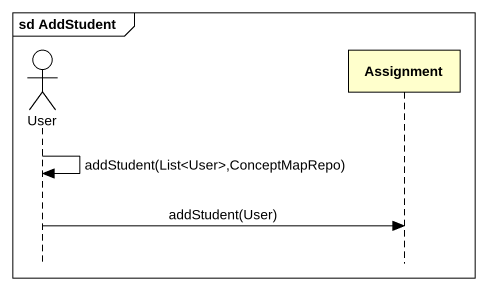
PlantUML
@startuml
mainframe sd AddStudent
hide footbox
actor User
participant Assignment

User -> User : addStudent(List<User>,ConceptMapRepo)
User -> Assignment : addStudent(User)
@enduml
